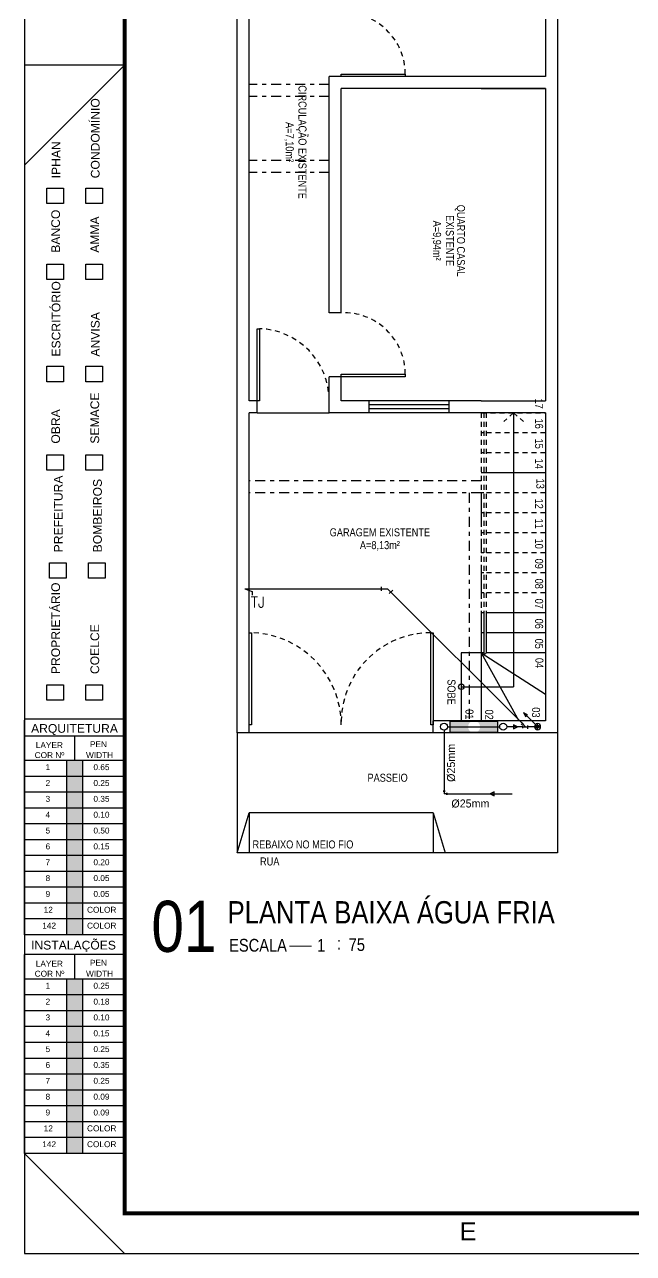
# Model space of a CAD drawing. Extents: x -210 to -126, y -135 to 724.
# Drawn here: x -210.13 to -194.92, y 664.31 to 695.03 of the extents above; entities that cross this region are included whole.
import ezdxf
from ezdxf.enums import TextEntityAlignment as Align

# ---------------------------------------------------------------- set-up
doc = ezdxf.new("R2010")
doc.units = 0
doc.header["$MEASUREMENT"] = 0
doc.linetypes.add('DASHDOT2', pattern=[0.5, 0.25, -0.125, 0, -0.125])
doc.linetypes.add('HIDDEN2', pattern=[0.1875, 0.125, -0.0625])
doc.layers.get('0').update_dxf_attribs({"linetype": 'CONTINUOUS'})
for name, color, linetype in [('-HIDRO', 8, 'CONTINUOUS'), ('02', 8, 'CONTINUOUS'), ('A-PEN-W', 7, 'CONTINUOUS'), ('AF', 5, 'CONTINUOUS'), ('AGT C-I', 2, 'CONTINUOUS'), ('COTAS', 7, 'CONTINUOUS'), ('E-txt-g', 3, 'CONTINUOUS'), ('E-TXT-Y', 2, 'CONTINUOUS'), ('Esgoto', 5, 'CONTINUOUS'), ('HID-TUBPRIMARIO', 5, 'CONTINUOUS'), ('HIDROSSANITÁRIO', 8, 'CONTINUOUS'), ("PRANCHA - PROJETU'S", 7, 'CONTINUOUS'), ('Prumadas_T', 2, 'CONTINUOUS'), ('TEXTO', 4, 'CONTINUOUS')]:
    doc.layers.add(name, color=color, linetype=linetype)
doc.layers.add('E-Txt-W', color=7, linetype='CONTINUOUS', lineweight=20)
doc.styles.add('ARIAL', font='arial.ttf', dxfattribs={"height": 2})
doc.styles.add('F2', font='swissc.ttf')
doc.styles.add('REG60', font='romans.shx', dxfattribs={"width": 0.8, "height": 0.15})
doc.styles.add('REG80', font='romans.shx', dxfattribs={"width": 0.8, "height": 0.2})
doc.styles.add('ROMANS', font='romans', dxfattribs={"height": 0.1})

# ---------------------------------------------------------------- blocks, each defined once
blk = doc.blocks.new('TXT-AMB75')
at = {"layer": 'E-txt-g', "style": 'REG80', "width": 0.8, "flags": 8}
blk.add_attdef('TXT', text='', height=0.2, dxfattribs=at).set_placement((0.005, 0.296), align=Align.CENTER)
at = {"layer": 'E-Txt-W', "style": 'REG60', "width": 0.8, "flags": 8}
blk.add_attdef('TXT', text='', height=0.15, dxfattribs=at).set_placement((0.005, 0.027), align=Align.CENTER)
blk = doc.blocks.new('CIRCULOS')
at = {"layer": 'COTAS'}
for p, q in [((-4, 0), (4, 0)), ((0, 4), (0, -4))]:
    blk.add_line(p, q, dxfattribs=at)
for radius in [2, 1]:
    blk.add_circle((0, 0), radius, dxfattribs=at)
blk = doc.blocks.new('ADFSGASDFG')
at = {"layer": "PRANCHA - PROJETU'S"}
h = blk.add_hatch(color=1, dxfattribs=at)
h.set_gradient(color1=(255, 0, 0), color2=(255, 0, 0), tint=1)
h.paths.add_polyline_path([(278.03, 60.265), (277.634, 60.265), (277.634, 59.869), (278.03, 59.869)])
h = blk.add_hatch(color=1, dxfattribs=at)
h.set_gradient(color1=(255, 255, 0), color2=(255, 255, 0), tint=1)
h.paths.add_polyline_path([(278.03, 59.473), (278.03, 59.869), (277.634, 59.869), (277.634, 59.473)])
h = blk.add_hatch(color=1, dxfattribs=at)
h.set_gradient(color1=(0, 255, 0), color2=(0, 255, 0), tint=1)
h.paths.add_polyline_path([(278.03, 59.473), (277.634, 59.473), (277.634, 59.077), (278.03, 59.077)])
h = blk.add_hatch(color=1, dxfattribs=at)
h.set_gradient(color1=(0, 255, 255), color2=(0, 255, 255), tint=1)
h.paths.add_polyline_path([(278.03, 59.077), (277.634, 59.077), (277.634, 58.681), (278.03, 58.681)])
h = blk.add_hatch(color=1, dxfattribs=at)
h.set_gradient(color1=(0, 0, 255), color2=(0, 0, 255), tint=1)
h.paths.add_polyline_path([(278.03, 58.681), (277.634, 58.681), (277.634, 58.285), (278.03, 58.285)])
h = blk.add_hatch(color=1, dxfattribs=at)
h.set_gradient(color1=(255, 0, 255), color2=(255, 0, 255), tint=1)
h.paths.add_polyline_path([(278.03, 58.285), (277.634, 58.285), (277.634, 57.889), (278.03, 57.889)])
h = blk.add_hatch(color=1, dxfattribs=at)
h.set_gradient(color1=(255, 255, 255), tint=1)
h.paths.add_polyline_path([(278.03, 57.889), (277.634, 57.889), (277.634, 57.493), (278.03, 57.493)])
h = blk.add_hatch(color=1, dxfattribs=at)
h.set_gradient(color1=(128, 128, 128), color2=(128, 128, 128), tint=1)
h.paths.add_polyline_path([(278.03, 57.493), (277.634, 57.493), (277.634, 57.097), (278.03, 57.097)])
h = blk.add_hatch(color=1, dxfattribs=at)
h.set_gradient(color1=(192, 192, 192), color2=(192, 192, 192), tint=1)
h.paths.add_polyline_path([(278.03, 57.097), (277.634, 57.097), (277.634, 56.701), (278.03, 56.701)])
h = blk.add_hatch(color=1, dxfattribs=at)
h.set_gradient(color1=(204, 0, 0), color2=(204, 0, 0), tint=1)
h.paths.add_polyline_path([(278.03, 56.305), (278.03, 56.701), (277.634, 56.701), (277.634, 56.305)])
h = blk.add_hatch(color=1, dxfattribs=at)
h.set_gradient(color1=(0, 153, 204), color2=(0, 153, 204), tint=1)
h.paths.add_polyline_path([(278.03, 56.305), (277.634, 56.305), (277.634, 55.909), (278.03, 55.909)])
h = blk.add_hatch(color=1, dxfattribs=at)
h.set_gradient(color1=(255, 0, 0), color2=(255, 0, 0), tint=1)
h.paths.add_polyline_path([(278.03, 54.802), (277.634, 54.802), (277.634, 54.406), (278.03, 54.406)])
h = blk.add_hatch(color=1, dxfattribs=at)
h.set_gradient(color1=(255, 255, 0), color2=(255, 255, 0), tint=1)
h.paths.add_polyline_path([(278.03, 54.01), (278.03, 54.406), (277.634, 54.406), (277.634, 54.01)])
h = blk.add_hatch(color=1, dxfattribs=at)
h.set_gradient(color1=(0, 255, 0), color2=(0, 255, 0), tint=1)
h.paths.add_polyline_path([(278.03, 54.01), (277.634, 54.01), (277.634, 53.614), (278.03, 53.614)])
h = blk.add_hatch(color=1, dxfattribs=at)
h.set_gradient(color1=(0, 255, 255), color2=(0, 255, 255), tint=1)
h.paths.add_polyline_path([(278.03, 53.614), (277.634, 53.614), (277.634, 53.218), (278.03, 53.218)])
h = blk.add_hatch(color=1, dxfattribs=at)
h.set_gradient(color1=(0, 0, 255), color2=(0, 0, 255), tint=1)
h.paths.add_polyline_path([(278.03, 53.218), (277.634, 53.218), (277.634, 52.822), (278.03, 52.822)])
h = blk.add_hatch(color=1, dxfattribs=at)
h.set_gradient(color1=(255, 0, 255), color2=(255, 0, 255), tint=1)
h.paths.add_polyline_path([(278.03, 52.822), (277.634, 52.822), (277.634, 52.426), (278.03, 52.426)])
h = blk.add_hatch(color=1, dxfattribs=at)
h.set_gradient(color1=(255, 255, 255), tint=1)
h.paths.add_polyline_path([(278.03, 52.426), (277.634, 52.426), (277.634, 52.03), (278.03, 52.03)])
h = blk.add_hatch(color=1, dxfattribs=at)
h.set_gradient(color1=(128, 128, 128), color2=(128, 128, 128), tint=1)
h.paths.add_polyline_path([(278.03, 52.03), (277.634, 52.03), (277.634, 51.634), (278.03, 51.634)])
h = blk.add_hatch(color=1, dxfattribs=at)
h.set_gradient(color1=(192, 192, 192), color2=(192, 192, 192), tint=1)
h.paths.add_polyline_path([(278.03, 51.634), (277.634, 51.634), (277.634, 51.238), (278.03, 51.238)])
h = blk.add_hatch(color=1, dxfattribs=at)
h.set_gradient(color1=(204, 0, 0), color2=(204, 0, 0), tint=1)
h.paths.add_polyline_path([(278.03, 50.842), (278.03, 51.238), (277.634, 51.238), (277.634, 50.842)])
h = blk.add_hatch(color=1, dxfattribs=at)
h.set_gradient(color1=(0, 153, 204), color2=(0, 153, 204), tint=1)
h.paths.add_polyline_path([(278.03, 50.842), (277.634, 50.842), (277.634, 50.446), (278.03, 50.446)])
at = {"layer": "PRANCHA - PROJETU'S", "color": 1}
for p, q in [((276.578, 107.346), (276.578, 47.946)), ((279.078, 77.646), (276.578, 75.146)), ((279.078, 77.646), (276.578, 77.646)), ((279.078, 47.946), (276.578, 50.446)), ((276.578, 47.946), (360.678, 47.946))]:
    blk.add_line(p, q, dxfattribs=at)
at = {"layer": "PRANCHA - PROJETU'S"}
for p, q in [((279.086, 61.299), (276.578, 61.299)), ((276.578, 55.909), (276.578, 61.272)), ((279.086, 60.876), (276.578, 60.876)), ((279.086, 60.876), (276.578, 60.876)), ((277.832, 60.265), (277.832, 60.876)), ((279.086, 60.876), (279.086, 55.909)), ((279.086, 60.265), (276.578, 60.265)), ((277.634, 55.909), (277.634, 60.265)), ((278.03, 55.909), (278.03, 60.265)), ((279.086, 59.869), (276.578, 59.869)), ((279.086, 59.473), (276.578, 59.473)), ((279.086, 59.077), (276.578, 59.077)), ((279.086, 58.681), (276.578, 58.681)), ((279.086, 58.285), (276.578, 58.285)), ((279.086, 57.889), (276.578, 57.889)), ((279.086, 57.493), (276.578, 57.493)), ((279.086, 57.097), (276.578, 57.097)), ((279.086, 56.701), (276.578, 56.701)), ((279.086, 56.305), (276.578, 56.305)), ((279.086, 55.909), (276.578, 55.909)), ((279.086, 55.413), (276.578, 55.413)), ((276.578, 50.446), (276.578, 55.413)), ((277.832, 54.802), (277.832, 55.413)), ((279.086, 55.413), (279.086, 50.446)), ((279.086, 54.802), (276.578, 54.802)), ((277.634, 50.446), (277.634, 54.802)), ((278.03, 50.446), (278.03, 54.802)), ((279.086, 54.406), (276.578, 54.406)), ((279.086, 54.01), (276.578, 54.01)), ((279.086, 53.614), (276.578, 53.614)), ((279.086, 53.218), (276.578, 53.218)), ((279.086, 52.822), (276.578, 52.822)), ((279.086, 52.426), (276.578, 52.426)), ((279.086, 52.03), (276.578, 52.03)), ((279.086, 51.634), (276.578, 51.634)), ((279.086, 51.238), (276.578, 51.238)), ((279.086, 50.842), (276.578, 50.842)), ((279.086, 50.446), (276.578, 50.446))]:
    blk.add_line(p, q, dxfattribs=at)
at = {"layer": "PRANCHA - PROJETU'S", "color": 4, "const_width": 0.1}
blk.add_lwpolyline([(279.078, 106.346), (359.678, 106.346), (359.678, 48.946), (279.078, 48.946)], close=True, dxfattribs=at)
at = {"layer": "PRANCHA - PROJETU'S"}
for points in [[(277.13, 74.573), (277.548, 74.573), (277.548, 74.187), (277.13, 74.187)], [(278.109, 74.573), (278.526, 74.573), (278.526, 74.187), (278.109, 74.187)], [(277.13, 72.674), (277.548, 72.674), (277.548, 72.289), (277.13, 72.289)], [(278.109, 72.674), (278.526, 72.674), (278.526, 72.289), (278.109, 72.289)], [(277.13, 70.118), (277.548, 70.118), (277.548, 69.732), (277.13, 69.732)], [(278.109, 70.118), (278.526, 70.118), (278.526, 69.732), (278.109, 69.732)], [(277.13, 67.904), (277.548, 67.904), (277.548, 67.518), (277.13, 67.518)], [(278.109, 67.904), (278.526, 67.904), (278.526, 67.518), (278.109, 67.518)], [(277.197, 65.206), (277.615, 65.206), (277.615, 64.821), (277.197, 64.821)], [(278.176, 65.206), (278.594, 65.206), (278.594, 64.821), (278.176, 64.821)], [(277.13, 62.158), (277.548, 62.158), (277.548, 61.773), (277.13, 61.773)], [(278.109, 62.158), (278.526, 62.158), (278.526, 61.773), (278.109, 61.773)]]:
    blk.add_lwpolyline(points, close=True, dxfattribs=at)
at = {"layer": "PRANCHA - PROJETU'S", "color": 2, "style": 'ARIAL'}
for s, height, p in [('CONDOMÍNIO', 0.2168, (278.235, 74.816)), ('IPHAN', 0.2168, (277.256, 74.816)), ('BANCO', 0.2168, (277.245, 72.956)), ('AMMA', 0.2168, (278.224, 72.956)), ('ESCRITÓRIO', 0.2168, (277.256, 70.361)), ('ANVISA', 0.2168, (278.235, 70.361)), ('SEMACE', 0.2168, (278.224, 68.185)), ('OBRA', 0.2168, (277.245, 68.185)), ('PREFEITURA', 0.2168, (277.312, 65.469)), ('BOMBEIROS', 0.2168, (278.291, 65.469)), ('PROPRIETÁRIO', 0.21676, (277.245, 62.426)), ('COELCE', 0.2168, (278.224, 62.426))]:
    blk.add_text(s, height=height, rotation=90, dxfattribs=at).set_placement(p, align=Align.TOP_LEFT)
for s, p in [('ARQUITETURA', (276.74, 61.176)), ('INSTALAÇÕES', (276.74, 55.759))]:
    blk.add_text(s, height=0.21676, dxfattribs=at).set_placement(p, align=Align.TOP_LEFT)
at = {"layer": "PRANCHA - PROJETU'S", "style": 'ARIAL'}
for s, height, p in [('LAYER', 0.1479, (276.858, 60.724)), ('PEN', 0.1479, (278.211, 60.747)), ('COR Nº', 0.1479, (276.83, 60.474)), ('WIDTH', 0.1479, (278.113, 60.474)), ('1', 0.148, (277.102, 60.173)), ('0.65', 0.1479, (278.298, 60.173)), ('2', 0.148, (277.102, 59.777)), ('0.25', 0.1479, (278.298, 59.777)), ('3', 0.148, (277.102, 59.381)), ('0.35', 0.1479, (278.298, 59.381)), ('4', 0.148, (277.102, 58.985)), ('0.10', 0.1479, (278.298, 58.985)), ('5', 0.148, (277.102, 58.589)), ('0.50', 0.1479, (278.298, 58.589)), ('6', 0.148, (277.102, 58.193)), ('0.15', 0.1479, (278.298, 58.193)), ('7', 0.148, (277.102, 57.797)), ('0.20', 0.1479, (278.298, 57.797)), ('8', 0.148, (277.102, 57.401)), ('0.05', 0.1479, (278.298, 57.401)), ('9', 0.148, (277.102, 57.005)), ('0.05', 0.1479, (278.298, 57.005)), ('12', 0.1479, (277.055, 56.609)), ('COLOR', 0.1479, (278.138, 56.609)), ('142', 0.1479, (277.02, 56.213)), ('COLOR', 0.1479, (278.138, 56.213)), ('PEN', 0.1479, (278.211, 55.284)), ('COR Nº', 0.1479, (276.83, 55.011)), ('LAYER', 0.1479, (276.858, 55.261)), ('WIDTH', 0.1479, (278.113, 55.011)), ('1', 0.148, (277.102, 54.71)), ('0.25', 0.1479, (278.298, 54.71)), ('2', 0.148, (277.102, 54.314)), ('0.18', 0.1479, (278.298, 54.314)), ('3', 0.148, (277.102, 53.918)), ('0.10', 0.1479, (278.298, 53.918)), ('4', 0.148, (277.102, 53.522)), ('0.15', 0.1479, (278.298, 53.522)), ('5', 0.148, (277.102, 53.126)), ('0.25', 0.1479, (278.298, 53.126)), ('6', 0.148, (277.102, 52.73)), ('0.35', 0.1479, (278.298, 52.73)), ('7', 0.148, (277.102, 52.334)), ('0.25', 0.1479, (278.298, 52.334)), ('8', 0.148, (277.102, 51.938)), ('0.09', 0.1479, (278.298, 51.938)), ('9', 0.148, (277.102, 51.542)), ('0.09', 0.1479, (278.298, 51.542)), ('12', 0.1479, (277.055, 51.146)), ('COLOR', 0.1479, (278.138, 51.146)), ('142', 0.1479, (277.02, 50.75)), ('COLOR', 0.1479, (278.138, 50.75))]:
    blk.add_text(s, height=height, dxfattribs=at).set_placement(p, align=Align.TOP_LEFT)
at = {"layer": "PRANCHA - PROJETU'S", "color": 50, "linetype": 'Continuous', "style": 'ARIAL'}
blk.add_text('E', height=0.45, dxfattribs=at).set_placement((287.661, 48.496), align=Align.MIDDLE)
blk = doc.blocks.new('IND_DES')
at = {"layer": 'E-Txt-W', "color": 7}
blk.add_line((0.0269, -0.2428), (0.1984, -0.2428), dxfattribs=at)
at = {"layer": 'E-txt-g', "color": 7, "style": 'F2'}
for s, p in [('ESCALA', (-0.4463, -0.2864)), ('1', (0.2426, -0.2864)), (':', (0.3988, -0.2706))]:
    blk.add_text(s, height=0.1, dxfattribs=at).set_placement(p)
blk.add_attdef('ESCALA', (0.4897, -0.2812), '', height=0.1, dxfattribs=at)
at = {"layer": 'E-Txt-W', "color": 6, "style": 'F2'}
blk.add_attdef('00', text='', height=0.4, dxfattribs=at).set_placement((-0.7083, -0.2881), align=Align.CENTER)
at = {"layer": 'E-TXT-Y', "color": 7, "style": 'F2'}
for tag, p in [('PROJETO', (-0.4563, 0.1829)), ('DESENHO', (-0.4582, -0.0658))]:
    blk.add_attdef(tag, p, '', height=0.175, dxfattribs=at)

msp = doc.modelspace()

# ---------------------------------------------------------------- hatches: boundary and pattern name
at = {"layer": 'HID-TUBPRIMARIO'}
h = msp.add_hatch(color=256, dxfattribs=at)
h.paths.add_polyline_path([(-198.975, 677.344), (-199.509, 677.344), (-199.509, 677.604), (-198.973, 677.604, 0.270224), (-199.049, 677.473, 0.265974)])
h.paths.add_polyline_path([(-198.309, 677.344), (-198.823, 677.344, 0.265974), (-198.749, 677.473, 0.270224), (-198.825, 677.604), (-198.309, 677.604)])

# ---------------------------------------------------------------- linework, layer by layer
at = {"layer": '-HIDRO'}
msp.add_lwpolyline([(-199.509, 677.604), (-199.509, 677.344), (-198.309, 677.344), (-198.309, 677.604)], close=True, dxfattribs=at)
for p, q in [((-197.666, 677.832), (-197.563, 677.771)), ((-197.666, 677.832), (-197.605, 677.728)), ((-197.367, 677.533), (-197.666, 677.832))]:
    msp.add_line(p, q)
at = {"extrusion": (0, 0, -1)}
msp.add_ellipse((-197.313, 677.478), major_axis=(-0.0547, 0.0547), ratio=1, start_param=0.785398, end_param=7.068583, dxfattribs=at)
at = {"layer": '02', "linetype": 'Continuous'}
for p, q in [((-204.818, 677.325), (-204.818, 710.718)), ((-196.818, 710.718), (-196.818, 677.325)), ((-204.518, 685.625), (-204.518, 704.325)), ((-197.118, 699.525), (-197.118, 693.725)), ((-197.118, 693.725), (-202.518, 693.725)), ((-202.518, 687.825), (-202.518, 693.725)), ((-197.118, 693.425), (-202.218, 693.425)), ((-202.218, 687.825), (-202.218, 693.425)), ((-198.718, 693.425), (-199.918, 693.425)), ((-198.718, 693.425), (-197.118, 693.425)), ((-197.118, 693.425), (-197.118, 685.625)), ((-202.218, 687.825), (-202.518, 687.825)), ((-202.218, 686.225), (-202.518, 686.225)), ((-202.518, 685.625), (-202.518, 686.225)), ((-202.218, 685.625), (-202.218, 686.225)), ((-204.318, 685.625), (-204.518, 685.625)), ((-204.318, 685.325), (-204.318, 685.625)), ((-202.518, 685.325), (-202.518, 685.625)), ((-201.518, 685.625), (-202.218, 685.625)), ((-201.518, 685.325), (-201.518, 685.625)), ((-199.518, 685.625), (-201.518, 685.625)), ((-199.518, 685.525), (-201.518, 685.525)), ((-198.718, 685.625), (-199.518, 685.625)), ((-199.518, 685.325), (-199.518, 685.625)), ((-198.718, 685.625), (-197.118, 685.625)), ((-204.518, 677.325), (-204.518, 685.325)), ((-204.318, 685.325), (-204.518, 685.325)), ((-204.318, 685.325), (-202.518, 685.325)), ((-201.518, 685.325), (-202.518, 685.325)), ((-199.518, 685.425), (-201.518, 685.425)), ((-199.518, 685.325), (-201.518, 685.325)), ((-197.118, 685.325), (-199.518, 685.325)), ((-197.918, 685.325), (-197.918, 678.475)), ((-197.118, 685.325), (-197.118, 677.625)), ((-197.118, 683.825), (-198.718, 683.825)), ((-198.718, 680.325), (-198.718, 677.625)), ((-198.658, 680.325), (-198.718, 680.325)), ((-198.658, 680.325), (-198.658, 679.325)), ((-198.598, 680.325), (-198.598, 679.325)), ((-197.118, 680.325), (-198.598, 680.325)), ((-198.658, 679.825), (-198.718, 679.825)), ((-197.118, 679.825), (-198.598, 679.825)), ((-199.218, 679.325), (-199.218, 677.625)), ((-198.718, 679.325), (-199.218, 679.325)), ((-198.658, 679.325), (-198.718, 679.325)), ((-198.718, 679.325), (-197.118, 678.294)), ((-198.718, 679.325), (-197.778, 677.625)), ((-197.118, 679.325), (-198.598, 679.325)), ((-199.218, 678.475), (-197.918, 678.475)), ((-197.118, 677.625), (-199.918, 677.625)), ((-199.918, 677.325), (-199.918, 677.625)), ((-204.518, 677.325), (-204.818, 677.325)), ((-204.818, 677.325), (-204.818, 674.325)), ((-199.918, 677.325), (-204.518, 677.325)), ((-196.818, 677.325), (-199.918, 677.325)), ((-196.818, 677.325), (-196.818, 674.325)), ((-204.818, 674.325), (-204.518, 675.325)), ((-199.918, 675.325), (-204.518, 675.325)), ((-204.518, 675.325), (-204.518, 674.325)), ((-199.918, 675.325), (-199.918, 674.325)), ((-199.918, 675.325), (-199.618, 674.325)), ((-196.818, 674.325), (-204.818, 674.325))]:
    msp.add_line(p, q, dxfattribs=at)
at = {"layer": '02', "linetype": 'DASHDOT2'}
for p, q in [((-202.518, 693.525), (-204.518, 693.525)), ((-202.518, 693.225), (-204.518, 693.225)), ((-202.518, 691.625), (-204.518, 691.625)), ((-202.518, 691.325), (-204.518, 691.325)), ((-198.718, 683.625), (-204.518, 683.625)), ((-198.718, 683.325), (-204.518, 683.325)), ((-199.018, 683.325), (-199.018, 677.625)), ((-198.718, 683.325), (-198.718, 677.625))]:
    msp.add_line(p, q, dxfattribs=at)
at = {"layer": '02', "linetype": 'HIDDEN2'}
for p, q in [((-198.718, 685.325), (-197.118, 685.325)), ((-198.718, 685.325), (-198.718, 680.325)), ((-197.118, 685.325), (-198.718, 685.325)), ((-198.658, 685.325), (-198.658, 680.325)), ((-198.598, 685.325), (-198.598, 680.325)), ((-197.918, 685.325), (-198.152, 685.102)), ((-197.918, 685.325), (-197.664, 685.102)), ((-198.658, 684.825), (-198.718, 684.825)), ((-197.118, 684.825), (-198.598, 684.825)), ((-198.658, 684.325), (-198.718, 684.325)), ((-197.118, 684.325), (-198.598, 684.325)), ((-198.658, 683.325), (-198.718, 683.325)), ((-197.118, 683.325), (-198.598, 683.325)), ((-198.658, 682.825), (-198.718, 682.825)), ((-197.118, 682.825), (-198.598, 682.825)), ((-198.658, 682.325), (-198.718, 682.325)), ((-197.118, 682.325), (-198.598, 682.325)), ((-198.658, 681.825), (-198.718, 681.825)), ((-197.118, 681.825), (-198.598, 681.825)), ((-198.658, 681.325), (-198.718, 681.325)), ((-197.118, 681.325), (-198.598, 681.325)), ((-198.658, 680.825), (-198.718, 680.825)), ((-197.118, 680.825), (-198.598, 680.825))]:
    msp.add_line(p, q, dxfattribs=at)
at = {"layer": '02', "linetype": 'Continuous'}
for points in [[(-202.218, 693.725), (-202.218, 693.785), (-200.618, 693.785), (-200.618, 693.725)], [(-204.318, 685.625), (-204.318, 687.425), (-204.258, 687.425), (-204.258, 685.625)], [(-202.218, 686.225), (-202.218, 686.285), (-200.618, 686.285), (-200.618, 686.225)], [(-204.518, 677.525), (-204.518, 679.825), (-204.458, 679.825), (-204.458, 677.525)], [(-199.978, 677.525), (-199.978, 679.825), (-199.918, 679.825), (-199.918, 677.525)]]:
    msp.add_lwpolyline(points, close=True, dxfattribs=at)
msp.add_circle((-199.218, 678.475), 0.0672, dxfattribs=at)
at = {"layer": '02', "linetype": 'HIDDEN2'}
for centre, radius, start, end in [((-202.159, 693.785), 1.541, 0, 92.1894), ((-202.159, 686.285), 1.541, 0, 92.1894), ((-204.319, 685.625), 1.801, 360, 88.058), ((-204.519, 677.525), 2.301, 0, 88.4857), ((-199.978, 677.584), 2.241, 90, 181.5143)]:
    msp.add_arc(centre, radius, start, end, dxfattribs=at)
at = {"layer": '02', "linetype": 'Continuous'}
msp.add_arc((-198.628, 679.325), 0.03, 180, 0, dxfattribs=at)
at = {"layer": 'AF', "linetype": 'Continuous'}
for p, q in [((-204.628, 680.927), (-201.219, 680.927)), ((-197.692, 677.554), (-200.982, 680.841))]:
    msp.add_line(p, q, dxfattribs=at)
at = {"layer": 'AF', "color": 2, "linetype": 'Continuous'}
for p, q in [((-201.219, 680.976), (-201.219, 680.869)), ((-201.219, 680.927), (-201.065, 680.927)), ((-201.065, 680.927), (-200.981, 680.843)), ((-201.018, 680.806), (-200.933, 680.889)), ((-197.692, 677.554), (-197.617, 677.478)), ((-197.693, 677.478), (-197.564, 677.478))]:
    msp.add_line(p, q, dxfattribs=at)
at = {"layer": 'AF'}
for p, q in [((-199.649, 677.391), (-199.649, 675.865)), ((-199.583, 675.799), (-197.951, 675.799))]:
    msp.add_line(p, q, dxfattribs=at)
at = {"layer": 'AF', "color": 5}
for p, q in [((-197.693, 677.478), (-198.085, 677.478)), ((-197.39, 677.478), (-197.564, 677.478))]:
    msp.add_line(p, q, dxfattribs=at)
at = {"layer": 'AF', "color": 2}
for p in [(-199.649, 675.865), (-199.583, 675.799)]:
    msp.add_line(p, (-199.649, 675.799), dxfattribs=at)
at = {"layer": 'AF', "color": 5}
for points in [[(-197.816, 677.478, 0), (-197.916, 677.528, 0), (-197.916, 677.428, 0), (-197.816, 677.478, 0)], [(-198.496, 675.799, 0), (-198.396, 675.749, 0), (-198.396, 675.849, 0), (-198.496, 675.799, 0)]]:
    msp.add_polyline3d(points, dxfattribs=at)
at = {"layer": 'AF', "color": 2, "extrusion": (0, 1, 0)}
msp.add_circle((199.649, 0, 675.865), 0.025, dxfattribs=at)
at = {"layer": 'AF', "color": 2, "extrusion": (1, 0, 0)}
msp.add_circle((675.799, 0, -199.583), 0.025, dxfattribs=at)
at = {"layer": 'AGT C-I', "linetype": 'Continuous'}
for p, q in [((-204.628, 680.927), (-204.442, 680.854)), ((-204.442, 680.854), (-204.442, 680.765)), ((-197.718, 677.528), (-197.669, 677.577)), ((-197.693, 677.509), (-197.693, 677.438)), ((-197.564, 677.509), (-197.564, 677.428))]:
    msp.add_line(p, q, dxfattribs=at)
at = {"layer": 'Esgoto'}
msp.add_line((-199.562, 677.474), (-198.26, 677.478), dxfattribs=at)
at = {"layer": 'HID-TUBPRIMARIO'}
for centre in [(-199.649, 677.478), (-198.172, 677.478)]:
    msp.add_circle(centre, 0.0871, dxfattribs=at)

# ---------------------------------------------------------------- block references
at = {"layer": '02'}
ref = msp.add_blockref('TXT-AMB75', (-203.719, 692.096), dxfattribs=dict(at, xscale=1.458, yscale=1.458, zscale=1.458, rotation=270))
ref.add_attrib('TXT', 'CIRCULAÇÃO EXISTENTE', dxfattribs={"layer": 'E-txt-g', "color": 2, "height": 0.2, "rotation": 270, "style": 'F2'}).set_placement((-203.287, 692.088), align=Align.CENTER)
ref.add_attrib('TXT', 'A=7,10m²', dxfattribs={"layer": 'E-Txt-W', "height": 0.2, "rotation": 270, "style": 'F2'}).set_placement((-203.606, 692.088), align=Align.CENTER)
ref = msp.add_blockref('TXT-AMB75', (-199.759, 689.633), dxfattribs=dict(at, xscale=1.458, yscale=1.458, zscale=1.458, rotation=270))
ref.add_attrib('TXT', 'QUARTO CASAL', dxfattribs={"layer": 'E-txt-g', "color": 2, "height": 0.2, "rotation": 270, "style": 'F2'}).set_placement((-199.327, 689.625), align=Align.CENTER)
ref = msp.add_blockref('TXT-AMB75', (-200.037, 689.633), dxfattribs=dict(at, xscale=1.458, yscale=1.458, zscale=1.458, rotation=270))
ref.add_attrib('TXT', 'EXISTENTE', dxfattribs={"layer": 'E-txt-g', "color": 2, "height": 0.2, "rotation": 270, "style": 'F2'}).set_placement((-199.605, 689.625), align=Align.CENTER)
ref.add_attrib('TXT', 'A=9,94m²', dxfattribs={"layer": 'E-Txt-W', "height": 0.2, "rotation": 270, "style": 'F2'}).set_placement((-199.924, 689.625), align=Align.CENTER)
ref = msp.add_blockref('TXT-AMB75', (-201.261, 681.803), dxfattribs=dict(at, xscale=1.458, yscale=1.458, zscale=1.458))
ref.add_attrib('TXT', 'GARAGEM EXISTENTE', dxfattribs={"layer": 'E-txt-g', "color": 2, "height": 0.2, "style": 'F2'}).set_placement((-201.253, 682.235), align=Align.CENTER)
ref.add_attrib('TXT', 'A=8,13m²', dxfattribs={"layer": 'E-Txt-W', "height": 0.2, "style": 'F2'}).set_placement((-201.253, 681.916), align=Align.CENTER)
at = {"layer": 'A-PEN-W', "xscale": 0.019999999944, "yscale": 0.019999999944, "zscale": 0.019999999944, "rotation": 90.00000000000001}
msp.add_blockref('CIRCULOS', (-197.313, 677.478), dxfattribs=at)
at = {"layer": 'HIDROSSANITÁRIO', "color": 8}
ref = msp.add_blockref('IND_DES', (-203.595, 672.769), dxfattribs=dict(at, xscale=3.190668257220458, yscale=3.190668257220458, zscale=3.190668257220458))
ref.add_attrib('00', '01', dxfattribs={"layer": 'E-Txt-W', "height": 1.2763, "style": 'F2'}).set_placement((-206.15, 671.85), align=Align.CENTER)
ref.add_attrib('DESENHO', 'PLANTA BAIXA ÁGUA FRIA', (-205.057, 672.559), dxfattribs={"layer": 'E-TXT-Y', "color": 2, "height": 0.55837, "style": 'F2'})
ref.add_attrib('ESCALA', '75', (-202.032, 671.872), dxfattribs={"layer": 'E-txt-g', "color": 7, "height": 0.3191, "style": 'F2'})
at = {"layer": "PRANCHA - PROJETU'S", "color": 1}
msp.add_blockref('ADFSGASDFG', (-486.709, 616.367), dxfattribs=at)

# ---------------------------------------------------------------- texts
at = {"layer": '02', "linetype": 'Continuous', "style": 'F2'}
for s, p in [('17', (-197.175, 685.678, 3.424)), ('16', (-197.175, 685.178, 3.424)), ('15', (-197.175, 684.678, 3.424)), ('14', (-197.175, 684.178, 3.424)), ('13', (-197.144, 683.678, 3.424)), ('12', (-197.175, 683.178, 3.424)), ('11', (-197.175, 682.678, 3.424)), ('10', (-197.175, 682.178, 3.424)), ('09', (-197.175, 681.678, 3.424)), ('08', (-197.175, 681.178, 3.424)), ('07', (-197.175, 680.678, 3.424)), ('06', (-197.175, 680.178, 3.424)), ('05', (-197.175, 679.678, 3.424)), ('04', (-197.167, 679.196, 3.424)), ('SOBE', (-199.364, 678.663, 3.424)), ('01', (-198.914, 677.913, 3.424)), ('02', (-198.421, 677.906, 3.424)), ('03', (-197.251, 677.962, 3.424))]:
    msp.add_text(s, height=0.2, rotation=270, dxfattribs=at).set_placement(p, align=Align.TOP_LEFT)
for s, p in [('PASSEIO', (-201.563, 676.302)), ('REBAIXO NO MEIO FIO', (-204.435, 674.635)), ('RUA', (-204.247, 674.209))]:
    msp.add_text(s, height=0.2, dxfattribs=at).set_placement(p, align=Align.TOP_LEFT)
at = {"layer": 'Prumadas_T', "style": 'ROMANS'}
msp.add_text('TJ', height=0.2621, rotation=0, dxfattribs=at).set_placement((-204.48, 680.458))
at = {"layer": 'TEXTO'}
msp.add_text('Ø25mm', height=0.2, rotation=90, dxfattribs=at).set_placement((-199.475, 676.574), align=Align.MIDDLE_CENTER)
msp.add_text('Ø25mm', height=0.2, dxfattribs=at).set_placement((-198.991, 675.558), align=Align.MIDDLE_CENTER)

doc.saveas('drawing.dxf')
